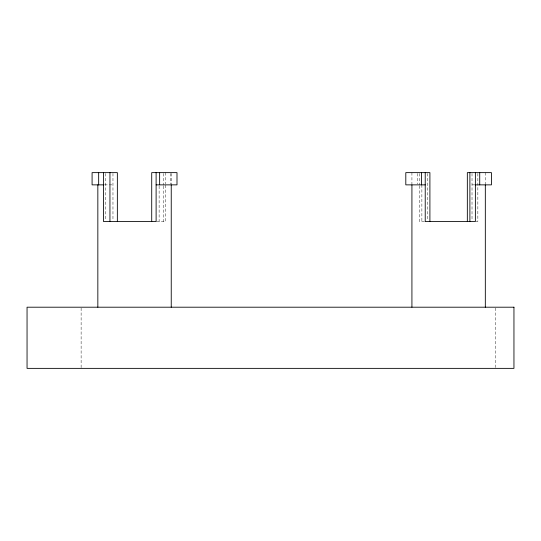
<?xml version="1.0" encoding="UTF-8"?>
<svg xmlns="http://www.w3.org/2000/svg" width="541" height="541" viewBox="0 0 541 541"><rect width="100%" height="100%" fill="white"/><g stroke="black" fill="none" stroke-linecap="round" stroke-linejoin="round"><path stroke-width="0.41" stroke-dasharray="2.71 2.03" d="M104.501 184.866L112.968 184.866M472.016 184.866L475.701 184.866M156.579 221.567L165.526 221.567L165.526 184.866M424.367 221.567L419.39 221.567L419.39 186.131M476.066 221.567L477.852 221.567L477.852 186.131M495.786 308.039L495.786 367.528M485.324 172.633L485.324 184.048M477.852 173.472L477.852 185.286M472.016 173.445L472.016 220.728M427.356 173.472L427.356 220.721M421.872 184.866L421.872 221.567M419.39 173.472L419.39 185.286M417.524 173.445L417.524 184.048M411.924 172.633L411.924 184.048M171.24 173.445L171.24 184.048M170.408 173.445L170.408 184.048M165.526 172.633L165.526 184.048M163.7 173.472L163.7 185.286M163.7 186.131L163.7 221.567M159.122 186.131L159.122 221.567M112.968 173.445L112.968 220.728M105.373 173.472L105.373 220.721M81.123 308.039L81.123 368.367"/><path stroke-width="0.81" d="M103.547 184.866L92.085 184.866L92.092 172.633L117.356 172.633L117.356 221.567M156.112 184.866L176.995 184.866L176.995 172.633L151.717 172.633L151.717 221.567M425.226 184.866L405.804 184.866L405.804 172.633L429.906 172.633L429.906 221.567M475.377 184.866L491.438 184.866L491.438 172.633L467.336 172.633L467.336 221.567M485.324 184.866L485.324 307.2M479.725 172.633L479.725 184.866M475.377 172.633L475.377 221.567L425.226 221.567L425.226 172.633M469.892 172.633L469.892 221.567M421.547 172.633L421.547 184.866M411.924 184.866L411.924 307.2M171.24 184.866L171.24 307.2M159.629 172.633L159.629 184.866M156.112 172.633L156.112 221.567L103.547 221.567L103.547 172.633M109.951 172.633L109.951 221.567M98.665 172.633L98.665 184.866M97.84 184.866L97.84 307.2M513.95 307.2L27.05 307.2L27.05 368.367L513.95 368.367L513.95 307.2"/></g></svg>
